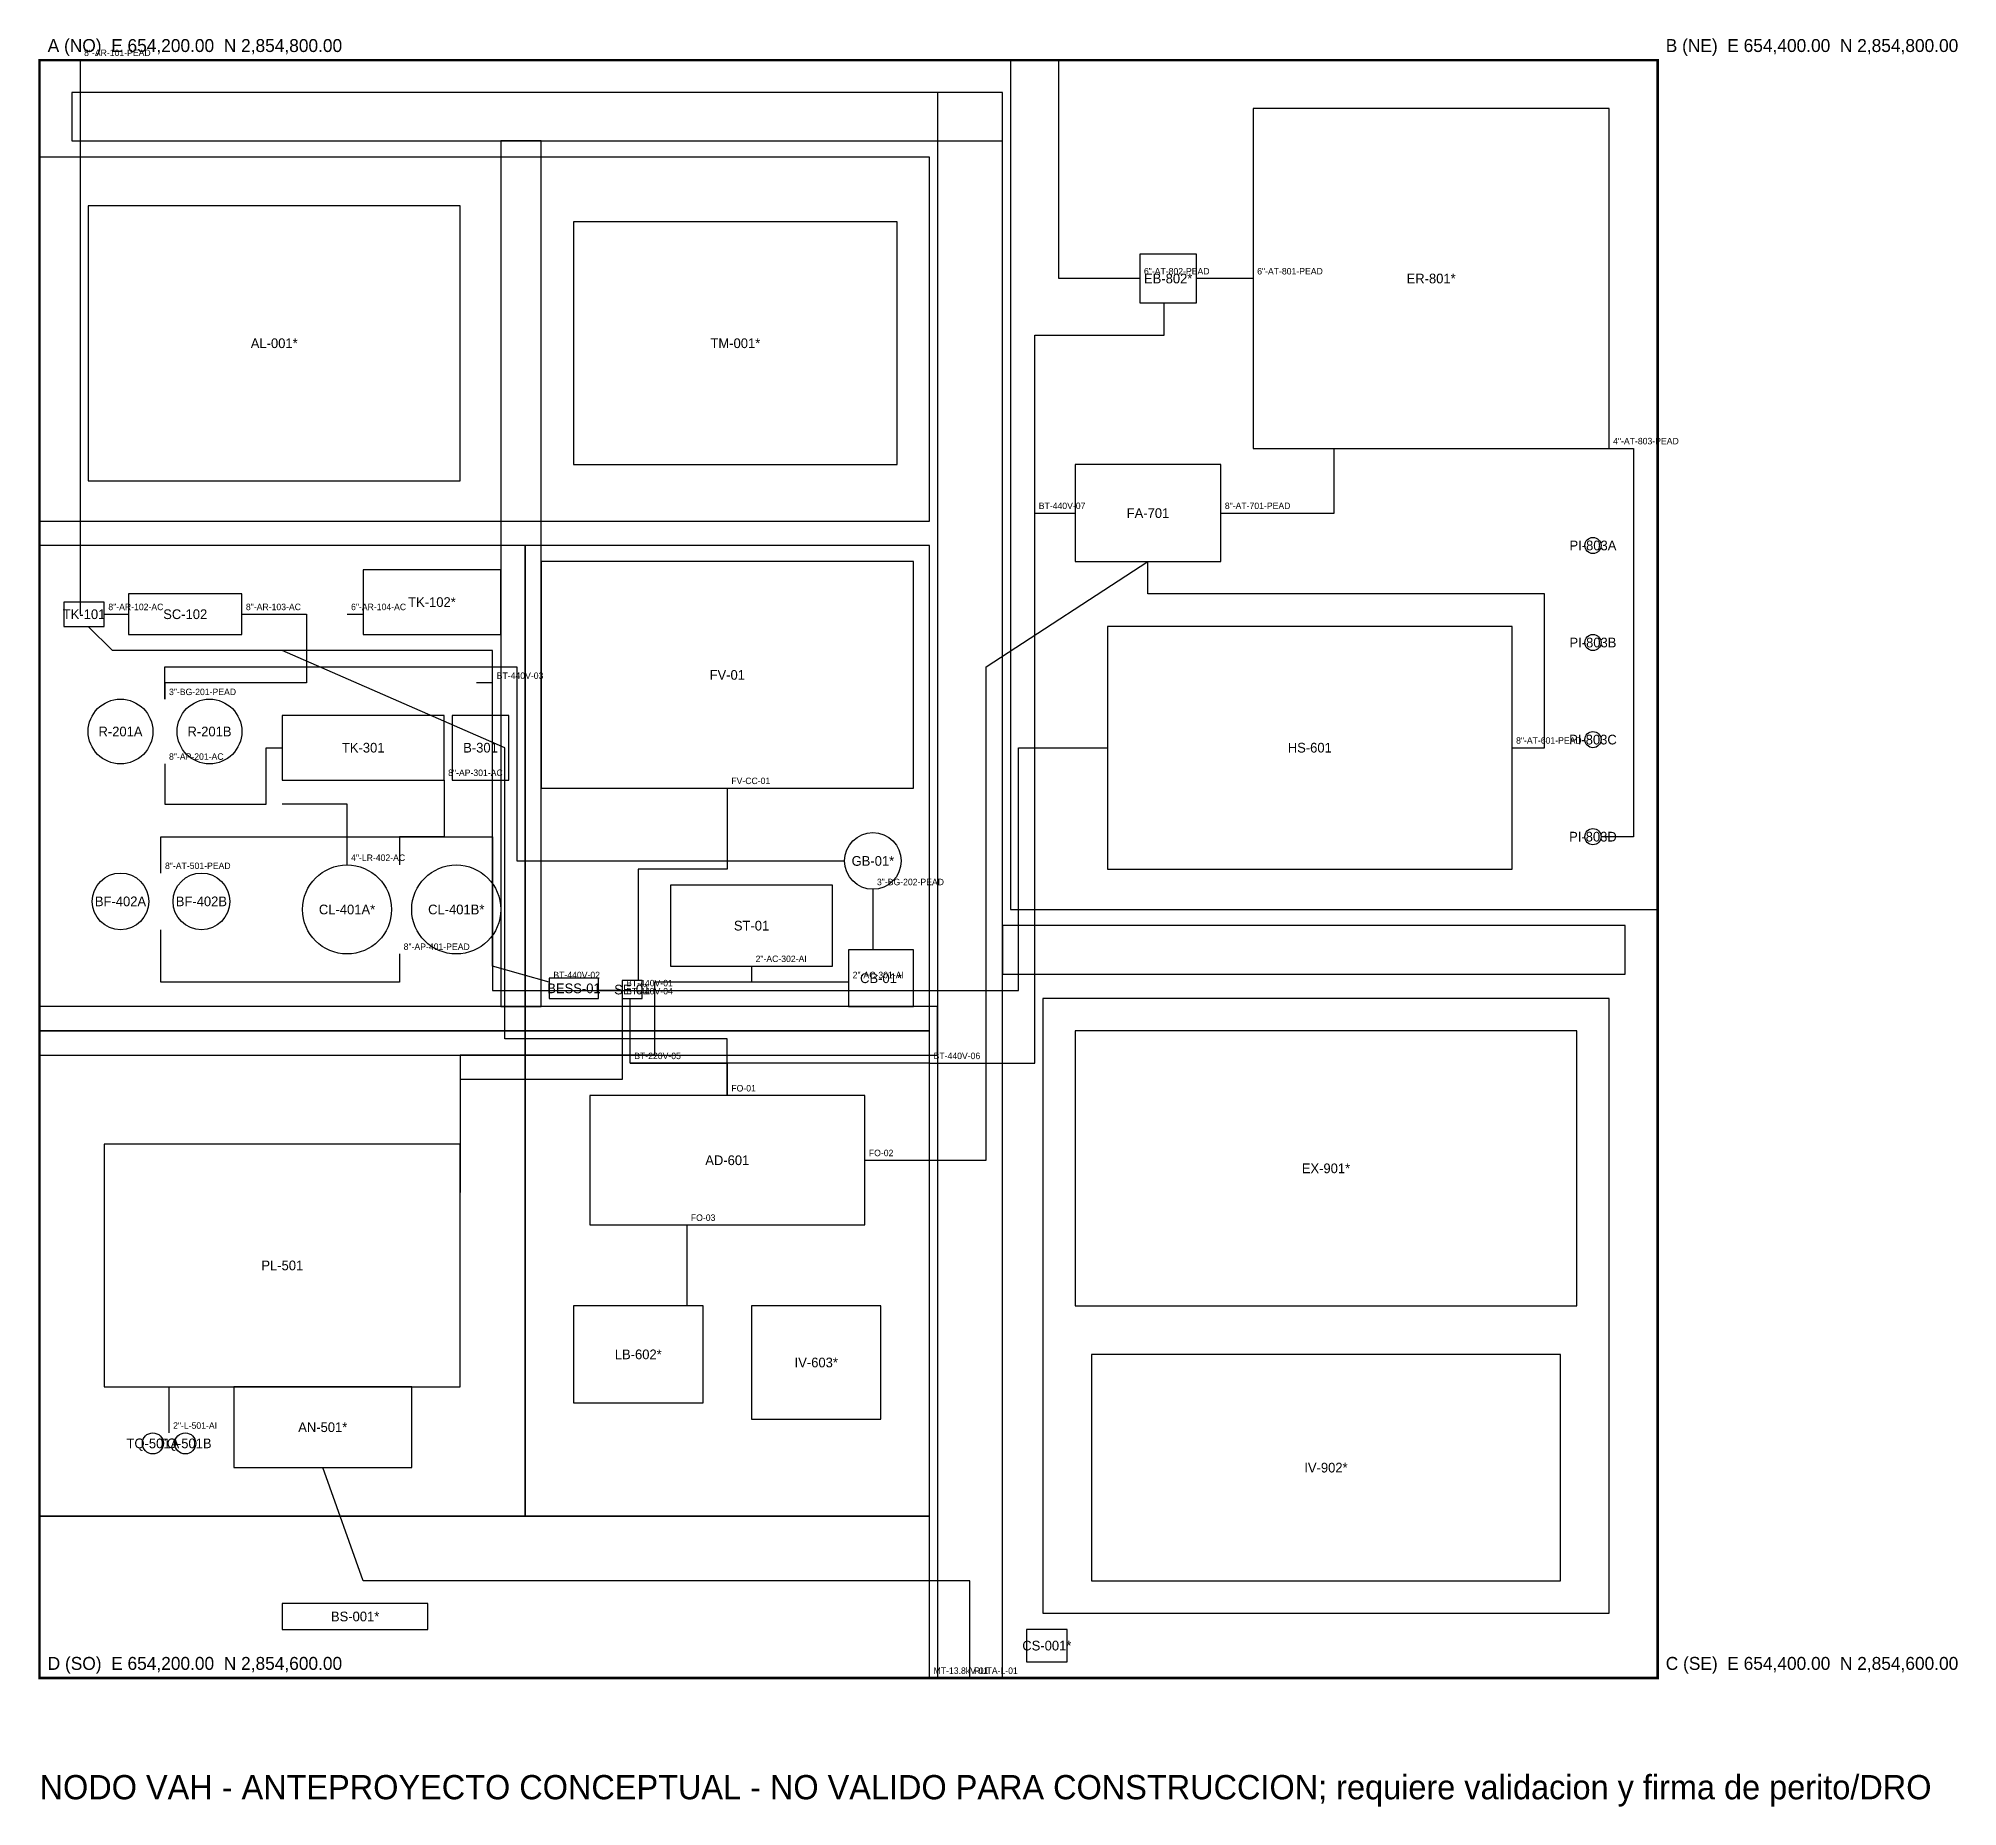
# Model space of a CAD drawing. Header units: metres. Extents: x 654200 to 654437, y 2854584 to 2854803.
import ezdxf
from ezdxf.enums import TextEntityAlignment as Align

# ---------------------------------------------------------------- set-up
doc = ezdxf.new("R2010")
doc.units = ezdxf.units.M
for name, color, linetype in [('AP_AGUA_PROCESO', 150, 'Continuous'), ('AR_AGUA_RESIDUAL', 30, 'Continuous'), ('AT_AGUA_TRATADA', 4, 'Continuous'), ('BG_BIOGAS', 3, 'Continuous'), ('BLOQUES', 8, 'Continuous'), ('COTAS_UTM', 1, 'Continuous'), ('EL_ENERGIA', 2, 'Continuous'), ('FO_DATOS', 6, 'Continuous'), ('INSTALACIONES', 5, 'Continuous'), ('LE_LECHE', 40, 'Continuous'), ('PREDIO', 7, 'Continuous'), ('TEXTOS', 7, 'Continuous'), ('VIALIDADES', 9, 'Continuous')]:
    doc.layers.add(name, color=color, linetype=linetype)

msp = doc.modelspace()

# ---------------------------------------------------------------- linework, layer by layer
at = {"layer": 'AP_AGUA_PROCESO'}
for points in [[(654215.5, 2854713), (654215.5, 2854708), (654228, 2854708), (654228, 2854715), (654230, 2854715)], [(654250, 2854711), (654250, 2854704), (654244.5, 2854704), (654244.5, 2854700.5)], [(654238, 2854700.5), (654238, 2854708), (654230, 2854708)], [(654244.5, 2854689.5), (654244.5, 2854686), (654215, 2854686), (654215, 2854692.5)]]:
    msp.add_lwpolyline(points, dxfattribs=at)
at = {"layer": 'AR_AGUA_RESIDUAL'}
for points in [[(654205, 2854800), (654205, 2854731.5)], [(654208, 2854731.5), (654211, 2854731.5)], [(654225, 2854731.5), (654233, 2854731.5), (654233, 2854723), (654215.5, 2854723), (654215.5, 2854721)], [(654238, 2854731.5), (654240, 2854731.5)]]:
    msp.add_lwpolyline(points, dxfattribs=at)
at = {"layer": 'AT_AGUA_TRATADA'}
for points in [[(654336, 2854773), (654326, 2854773), (654326, 2854800)], [(654350, 2854773), (654343, 2854773)], [(654346, 2854744), (654360, 2854744), (654360, 2854752)], [(654394, 2854752), (654397, 2854752), (654397, 2854704), (654393, 2854704)], [(654382, 2854715), (654386, 2854715), (654386, 2854734), (654337, 2854734), (654337, 2854738)], [(654215, 2854699.5), (654215, 2854704), (654256, 2854704), (654256, 2854685), (654321, 2854685), (654321, 2854715), (654332, 2854715)]]:
    msp.add_lwpolyline(points, dxfattribs=at)
at = {"layer": 'BG_BIOGAS'}
for points in [[(654215.5, 2854721), (654215.5, 2854725), (654259, 2854725), (654259, 2854701), (654299.5, 2854701)], [(654303, 2854697.5), (654303, 2854690)], [(654288, 2854688), (654288, 2854686)], [(654300, 2854686), (654276, 2854686), (654276, 2854677), (654252, 2854677), (654252, 2854666)]]:
    msp.add_lwpolyline(points, dxfattribs=at)
at = {"layer": 'BLOQUES'}
for points in [[(654320, 2854695), (654400, 2854695), (654400, 2854800), (654320, 2854800)], [(654200, 2854743), (654310, 2854743), (654310, 2854788), (654200, 2854788)], [(654200, 2854680), (654260, 2854680), (654260, 2854740), (654200, 2854740)], [(654260, 2854680), (654310, 2854680), (654310, 2854740), (654260, 2854740)], [(654324, 2854608), (654394, 2854608), (654394, 2854684), (654324, 2854684)], [(654200, 2854620), (654260, 2854620), (654260, 2854680), (654200, 2854680)], [(654260, 2854620), (654310, 2854620), (654310, 2854680), (654260, 2854680)], [(654200, 2854600), (654310, 2854600), (654310, 2854620), (654200, 2854620)]]:
    msp.add_lwpolyline(points, close=True, dxfattribs=at)
at = {"layer": 'EL_ENERGIA'}
for points in [[(654323, 2854744), (654323, 2854766), (654339, 2854766), (654339, 2854770)], [(654310, 2854676), (654323, 2854676), (654323, 2854744), (654328, 2854744)], [(654256, 2854723), (654256, 2854727), (654209, 2854727), (654206, 2854730)], [(654263, 2854686), (654256, 2854688), (654256, 2854723), (654254, 2854723)], [(654285, 2854710), (654285, 2854700), (654274, 2854700), (654274, 2854686.2)], [(654272, 2854685), (654269.1, 2854685)], [(654272, 2854684), (654272, 2854674), (654252, 2854674), (654252, 2854660)], [(654310, 2854600), (654310, 2854676), (654273, 2854676), (654273, 2854684)], [(654273, 2854676), (654285, 2854676), (654285, 2854672)]]:
    msp.add_lwpolyline(points, dxfattribs=at)
at = {"layer": 'FO_DATOS'}
for points in [[(654302, 2854664), (654317, 2854664), (654317, 2854725), (654337, 2854738)], [(654285, 2854672), (654285, 2854679), (654257.5, 2854679), (654257.5, 2854715), (654230, 2854727)], [(654280, 2854656), (654280, 2854646)]]:
    msp.add_lwpolyline(points, dxfattribs=at)
at = {"layer": 'INSTALACIONES'}
for points in [[(654350, 2854752), (654394, 2854752), (654394, 2854794), (654350, 2854794)], [(654206, 2854748), (654252, 2854748), (654252, 2854782), (654206, 2854782)], [(654266, 2854750), (654306, 2854750), (654306, 2854780), (654266, 2854780)], [(654336, 2854770), (654343, 2854770), (654343, 2854776), (654336, 2854776)], [(654328, 2854738), (654346, 2854738), (654346, 2854750), (654328, 2854750)], [(654240, 2854729), (654257, 2854729), (654257, 2854737), (654240, 2854737)], [(654262, 2854710), (654308, 2854710), (654308, 2854738), (654262, 2854738)], [(654203, 2854730), (654208, 2854730), (654208, 2854733), (654203, 2854733)], [(654211, 2854729), (654225, 2854729), (654225, 2854734), (654211, 2854734)], [(654332, 2854700), (654382, 2854700), (654382, 2854730), (654332, 2854730)], [(654230, 2854711), (654250, 2854711), (654250, 2854719), (654230, 2854719)], [(654251, 2854711), (654258, 2854711), (654258, 2854719), (654251, 2854719)], [(654278, 2854688), (654298, 2854688), (654298, 2854698), (654278, 2854698)], [(654300, 2854683), (654308, 2854683), (654308, 2854690), (654300, 2854690)], [(654263, 2854684), (654269.1, 2854684), (654269.1, 2854686.5), (654263, 2854686.5)], [(654272, 2854684), (654274.5, 2854684), (654274.5, 2854686.2), (654272, 2854686.2)], [(654328, 2854646), (654390, 2854646), (654390, 2854680), (654328, 2854680)], [(654268, 2854656), (654302, 2854656), (654302, 2854672), (654268, 2854672)], [(654208, 2854636), (654252, 2854636), (654252, 2854666), (654208, 2854666)], [(654266, 2854634), (654282, 2854634), (654282, 2854646), (654266, 2854646)], [(654288, 2854632), (654304, 2854632), (654304, 2854646), (654288, 2854646)], [(654330, 2854612), (654388, 2854612), (654388, 2854640), (654330, 2854640)], [(654224, 2854626), (654246, 2854626), (654246, 2854636), (654224, 2854636)], [(654230, 2854606), (654248, 2854606), (654248, 2854609.2), (654230, 2854609.2)], [(654322, 2854602), (654327, 2854602), (654327, 2854606), (654322, 2854606)]]:
    msp.add_lwpolyline(points, close=True, dxfattribs=at)
for centre, radius in [((654392, 2854740), 1), ((654392, 2854728), 1), ((654210, 2854717), 4), ((654221, 2854717), 4), ((654392, 2854716), 1), ((654303, 2854701), 3.5), ((654392, 2854704), 1), ((654210, 2854696), 3.5), ((654220, 2854696), 3.5), ((654238, 2854695), 5.5), ((654251.5, 2854695), 5.5), ((654214, 2854629), 1.3), ((654218, 2854629), 1.3)]:
    msp.add_circle(centre, radius, dxfattribs=at)
at = {"layer": 'LE_LECHE'}
for points in [[(654216, 2854630.3), (654216, 2854636)], [(654315, 2854600), (654315, 2854612), (654240, 2854612), (654235, 2854626)]]:
    msp.add_lwpolyline(points, dxfattribs=at)
at = {"layer": 'PREDIO', "const_width": 0.3}
msp.add_lwpolyline([(654200, 2854600), (654400, 2854600), (654400, 2854800), (654200, 2854800)], close=True, dxfattribs=at)
at = {"layer": 'VIALIDADES'}
for points in [[(654204, 2854790), (654319, 2854790), (654319, 2854796), (654204, 2854796)], [(654311, 2854600), (654319, 2854600), (654319, 2854796), (654311, 2854796)], [(654257, 2854683), (654262, 2854683), (654262, 2854790), (654257, 2854790)], [(654319, 2854687), (654396, 2854687), (654396, 2854693), (654319, 2854693)], [(654200, 2854677), (654311, 2854677), (654311, 2854683), (654200, 2854683)]]:
    msp.add_lwpolyline(points, close=True, dxfattribs=at)

# ---------------------------------------------------------------- texts
at = {"layer": 'AP_AGUA_PROCESO'}
for s, p in [('8"-AP-201-AC', (654216, 2854713.5)), ('8"-AP-301-AC', (654250.5, 2854711.5)), ('4"-LR-402-AC', (654238.5, 2854701)), ('8"-AP-401-PEAD', (654245, 2854690))]:
    msp.add_text(s, height=0.8, dxfattribs=at).set_placement(p)
at = {"layer": 'AR_AGUA_RESIDUAL'}
for s, p in [('8"-AR-101-PEAD', (654205.5, 2854800.5)), ('8"-AR-102-AC', (654208.5, 2854732)), ('8"-AR-103-AC', (654225.5, 2854732)), ('6"-AR-104-AC', (654238.5, 2854732))]:
    msp.add_text(s, height=0.8, dxfattribs=at).set_placement(p)
at = {"layer": 'AT_AGUA_TRATADA'}
for s, p in [('6"-AT-802-PEAD', (654336.5, 2854773.5)), ('6"-AT-801-PEAD', (654350.5, 2854773.5)), ('4"-AT-803-PEAD', (654394.5, 2854752.5)), ('8"-AT-701-PEAD', (654346.5, 2854744.5)), ('8"-AT-601-PEAD', (654382.5, 2854715.5)), ('8"-AT-501-PEAD', (654215.5, 2854700))]:
    msp.add_text(s, height=0.8, dxfattribs=at).set_placement(p)
at = {"layer": 'BG_BIOGAS'}
for s, p in [('3"-BG-201-PEAD', (654216, 2854721.5)), ('3"-BG-202-PEAD', (654303.5, 2854698)), ('2"-AC-302-AI', (654288.5, 2854688.5)), ('2"-AC-301-AI', (654300.5, 2854686.5))]:
    msp.add_text(s, height=0.8, dxfattribs=at).set_placement(p)
at = {"layer": 'COTAS_UTM'}
for s, p in [('A (NO)  E 654,200.00  N 2,854,800.00', (654201, 2854801)), ('B (NE)  E 654,400.00  N 2,854,800.00', (654401, 2854801)), ('D (SO)  E 654,200.00  N 2,854,600.00', (654201, 2854601)), ('C (SE)  E 654,400.00  N 2,854,600.00', (654401, 2854601))]:
    msp.add_text(s, height=1.6, dxfattribs=at).set_placement(p)
at = {"layer": 'EL_ENERGIA'}
for s, p in [('BT-440V-07', (654323.5, 2854744.5)), ('BT-440V-03', (654256.5, 2854723.5)), ('FV-CC-01', (654285.5, 2854710.5)), ('BT-440V-02', (654263.5, 2854686.5)), ('BT-440V-01', (654272.5, 2854685.5)), ('BT-440V-04', (654272.5, 2854684.5)), ('BT-220V-05', (654273.5, 2854676.5)), ('BT-440V-06', (654310.5, 2854676.5)), ('MT-13.8kV-01', (654310.5, 2854600.5))]:
    msp.add_text(s, height=0.8, dxfattribs=at).set_placement(p)
at = {"layer": 'FO_DATOS'}
for s, p in [('FO-01', (654285.5, 2854672.5)), ('FO-02', (654302.5, 2854664.5)), ('FO-03', (654280.5, 2854656.5))]:
    msp.add_text(s, height=0.8, dxfattribs=at).set_placement(p)
at = {"layer": 'LE_LECHE'}
for s, p in [('2"-L-501-AI', (654216.5, 2854630.8)), ('RUTA-L-01', (654315.5, 2854600.5))]:
    msp.add_text(s, height=0.8, dxfattribs=at).set_placement(p)
at = {"layer": 'TEXTOS'}
for s, p in [('EB-802*', (654339.5, 2854773)), ('ER-801*', (654372, 2854773)), ('AL-001*', (654229, 2854765)), ('TM-001*', (654286, 2854765)), ('FA-701', (654337, 2854744)), ('PI-803A', (654392, 2854740)), ('TK-101', (654205.5, 2854731.5)), ('SC-102', (654218, 2854731.5)), ('TK-102*', (654248.5, 2854733)), ('PI-803B', (654392, 2854728)), ('FV-01', (654285, 2854724)), ('R-201A', (654210, 2854717)), ('R-201B', (654221, 2854717)), ('TK-301', (654240, 2854715)), ('B-301', (654254.5, 2854715)), ('HS-601', (654357, 2854715)), ('PI-803C', (654392, 2854716)), ('PI-803D', (654392, 2854704)), ('GB-01*', (654303, 2854701)), ('BF-402A', (654210, 2854696)), ('BF-402B', (654220, 2854696)), ('CL-401A*', (654238, 2854695)), ('CL-401B*', (654251.5, 2854695)), ('ST-01', (654288, 2854693)), ('CB-01*', (654304, 2854686.5)), ('BESS-01', (654266.05, 2854685.25)), ('SE-01', (654273.25, 2854685.1)), ('AD-601', (654285, 2854664)), ('EX-901*', (654359, 2854663)), ('PL-501', (654230, 2854651)), ('LB-602*', (654274, 2854640)), ('IV-603*', (654296, 2854639)), ('AN-501*', (654235, 2854631)), ('TQ-501A', (654214, 2854629)), ('TQ-501B', (654218, 2854629)), ('IV-902*', (654359, 2854626)), ('BS-001*', (654239, 2854607.6)), ('CS-001*', (654324.5, 2854604))]:
    msp.add_text(s, height=1.2, dxfattribs=at).set_placement(p, align=Align.MIDDLE_CENTER)
msp.add_text('NODO VAH - ANTEPROYECTO CONCEPTUAL - NO VALIDO PARA CONSTRUCCION; requiere validacion y firma de perito/DRO', height=3, dxfattribs=at).set_placement((654200, 2854585))

doc.saveas('drawing.dxf')
